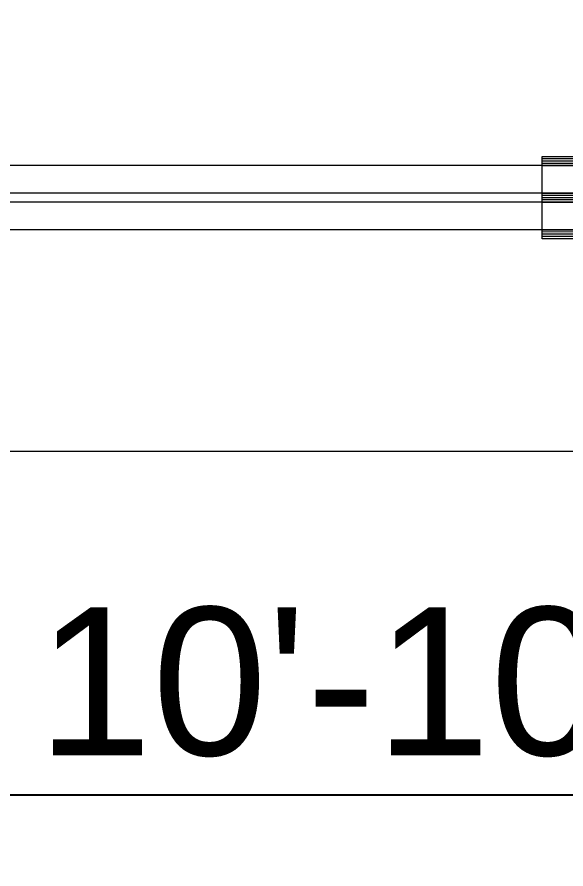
# Model space of a CAD drawing. Header units: feet. Extents: x 600 to 2744, y 411 to 1435.
# Drawn here: x 1741.71 to 1750.99, y 446.26 to 460.65 of the extents above; entities that cross this region are included whole.
import ezdxf

# ---------------------------------------------------------------- set-up
doc = ezdxf.new("R2010")
doc.units = ezdxf.units.FT
doc.layers.add('PQI-A-IN-ELEV', color=245, linetype='Continuous', lineweight=9)
doc.layers.add('PQI-A-WIN', color=140, linetype='Continuous', lineweight=13)
doc.styles.get("Standard").update_dxf_attribs({"font": 'arial.ttf'})
doc.dimstyles.new('Copy of ISO-25', dxfattribs={"dimtxt": 2.5, "dimasz": 2.5, "dimexe": 1.25, "dimexo": 0.625, "dimtad": 1, "dimdec": 0, "dimlunit": 4, "dimtxsty": 'Standard', "dimcen": 2.5, "dimadec": 0, "dimazin": 0, "dimtfac": 1, "dimtdec": 0, "dimtmove": 0, "dimatfit": 3, "dimfxl": 1, "dimarcsym": 0})

# ---------------------------------------------------------------- blocks, each defined once
blk = doc.blocks.new('BASIS')
for q in [(0, 3), (3, 0)]:
    blk.add_line((0, 0), q)
blk.add_text('BASIS', height=0.6).set_placement((0.45, 1.17))
blk = doc.blocks.new('GLASDATABASE7')
for p, q in [((-35, 0), (-35, 60)), ((-34, 0), (-34, 60)), ((-33, 0), (-33, 60)), ((-19, 0), (-19, 60)), ((-18, 0), (-18, 60)), ((-17, 0), (-17, 60)), ((-3, 0), (-3, 60)), ((-2, 0), (-2, 60)), ((-1, 0), (-1, 60)), ((1, 0), (-37, -5)), ((1, -5), (-37, 0))]:
    blk.add_line(p, q)
for points in [[(-32, 0), (-32, 60), (-36, 60), (-36, 0)], [(-32, 13.2), (-26.12, 13.2), (-26, 13.1), (-25.88, 13.2), (-20, 13.2), (-20, 60), (-32, 60)], [(-16, 0), (-16, 60), (-20, 60), (-20, 0)], [(-16, 13.2), (-10.12, 13.2), (-10, 13.1), (-9.88, 13.2), (-4, 13.2), (-4, 60), (-16, 60)], [(0, 0), (0, 60), (-4, 60), (-4, 0)], [(-21.2, 12), (-21.2, 6.9), (-23.5, 4.6), (-28.5, 4.6), (-30.8, 6.9), (-30.8, 12)], [(-5.2, 12), (-5.2, 6.9), (-7.5, 4.6), (-12.5, 4.6), (-14.8, 6.9), (-14.8, 12)], [(-20, 6.4), (-23, 3.4), (-29, 3.4), (-32, 6.4), (-32, 0), (-20, 0)], [(-4, 6.4), (-7, 3.4), (-13, 3.4), (-16, 6.4), (-16, 0), (-4, 0)], [(1, 0), (1, -5), (-37, -5), (-37, 0)], [(0, 0), (0, 0)], [(0, 0), (0, 0)]]:
    blk.add_lwpolyline(points, close=True)
blk.add_blockref('BASIS', (5, -10))
blk = doc.blocks.new('w2')
at = {"ltscale": 1000}
for p, q in [((-691.72, 3), (-161.05, 3)), ((-691.72, -9), (-161.05, -9)), ((-691.72, -13), (-161.05, -13)), ((-691.72, -25), (-161.05, -25))]:
    blk.add_line(p, q, dxfattribs=at)
at = {"layer": 'PQI-A-IN-ELEV', "ltscale": 1000}
blk.add_line((-1700, 100), (0, 100), dxfattribs=at)
at = {"ltscale": 1000, "xscale": -1, "rotation": 270.0000000000396}
blk.add_blockref('GLASDATABASE7', (-751.27, 7), dxfattribs=at)
blk = doc.blocks.new('*D239')
at = {"color": 0, "linetype": 'Continuous', "lineweight": -2, "transparency": 16777216}
for p, q in [((1682.474, 460.413), (1682.474, 446.263)), ((1812.474, 460.415), (1812.474, 446.263)), ((1684.974, 447.513), (1809.974, 447.513))]:
    blk.add_line(p, q, dxfattribs=at)
at = {"color": 0, "transparency": 16777216}
for points in [[(1684.974, 447.93), (1684.974, 447.097), (1682.474, 447.513)], [(1809.974, 447.93), (1809.974, 447.097), (1812.474, 447.513)]]:
    blk.add_solid(points, dxfattribs=at)
at = {"layer": 'Defpoints', "color": 0, "transparency": 16777216}
for p in [(1682.474, 461.038), (1812.474, 461.04), (1812.474, 447.513)]:
    blk.add_point(p, dxfattribs=at)
at = {"color": 0, "transparency": 16777216, "insert": (1747.474, 449.415), "char_height": 2.5, "attachment_point": 5}
blk.add_mtext('10\'-10"', dxfattribs=at)

msp = doc.modelspace()

# ---------------------------------------------------------------- block references
at = {"layer": 'PQI-A-WIN', "ltscale": 1000, "xscale": 0.03863196438221001, "yscale": 0.03863196438221001, "zscale": 0.03863196438221001, "rotation": 179.997245771198}
msp.add_blockref('w2', (1723.879, 457.175), dxfattribs=at)

# ---------------------------------------------------------------- dimensions: what is measured, and where the dimension line sits
at = {"color": 242, "true_color": 0xcd2027}
dim = msp.add_linear_dim(base=(1812.474, 447.513), p1=(1682.474, 461.038), p2=(1812.474, 461.04), dimstyle='Copy of ISO-25', dxfattribs=at)
dim.commit()
dim.dimension.update_dxf_attribs({"geometry": '*D239', "text_midpoint": (1747.474, 447.513), "dimtype": 160})

doc.saveas('drawing.dxf')
